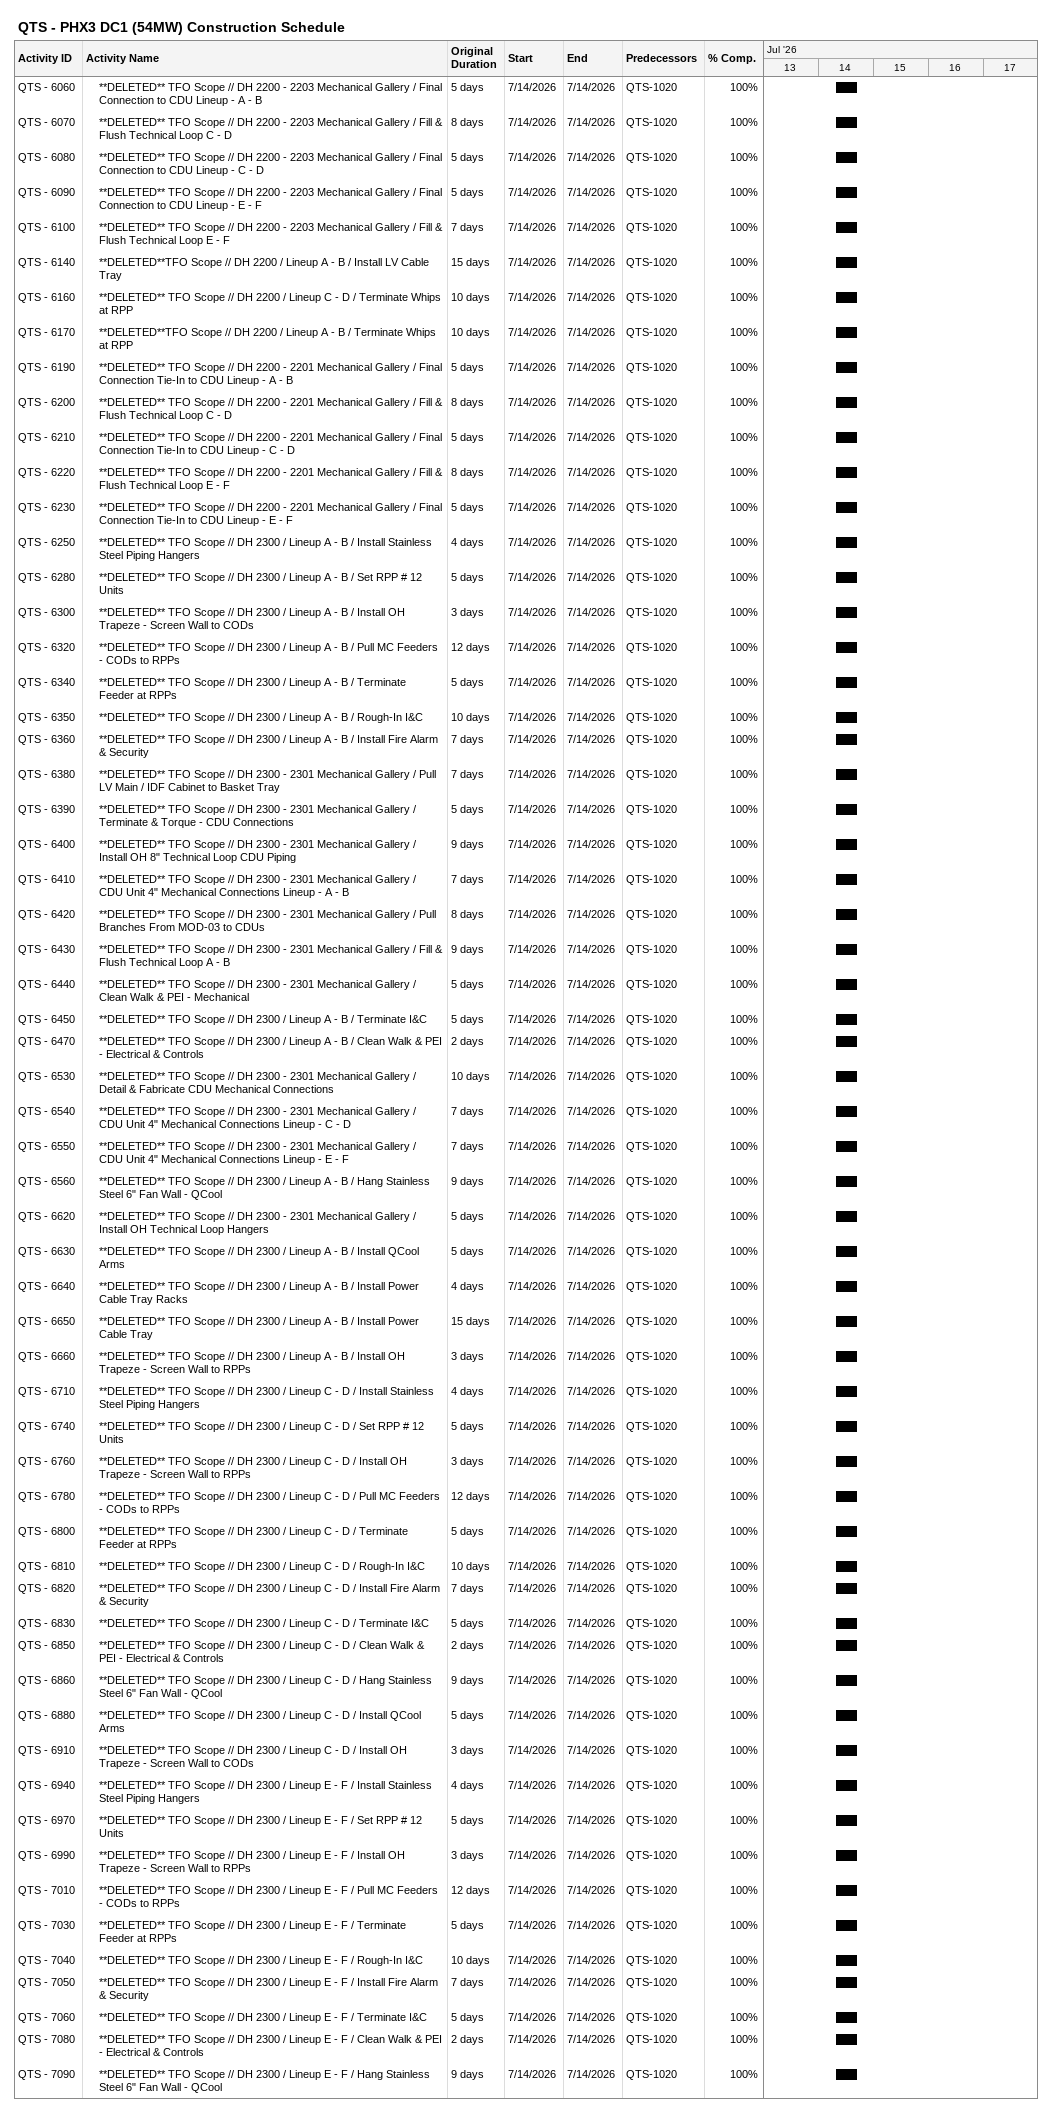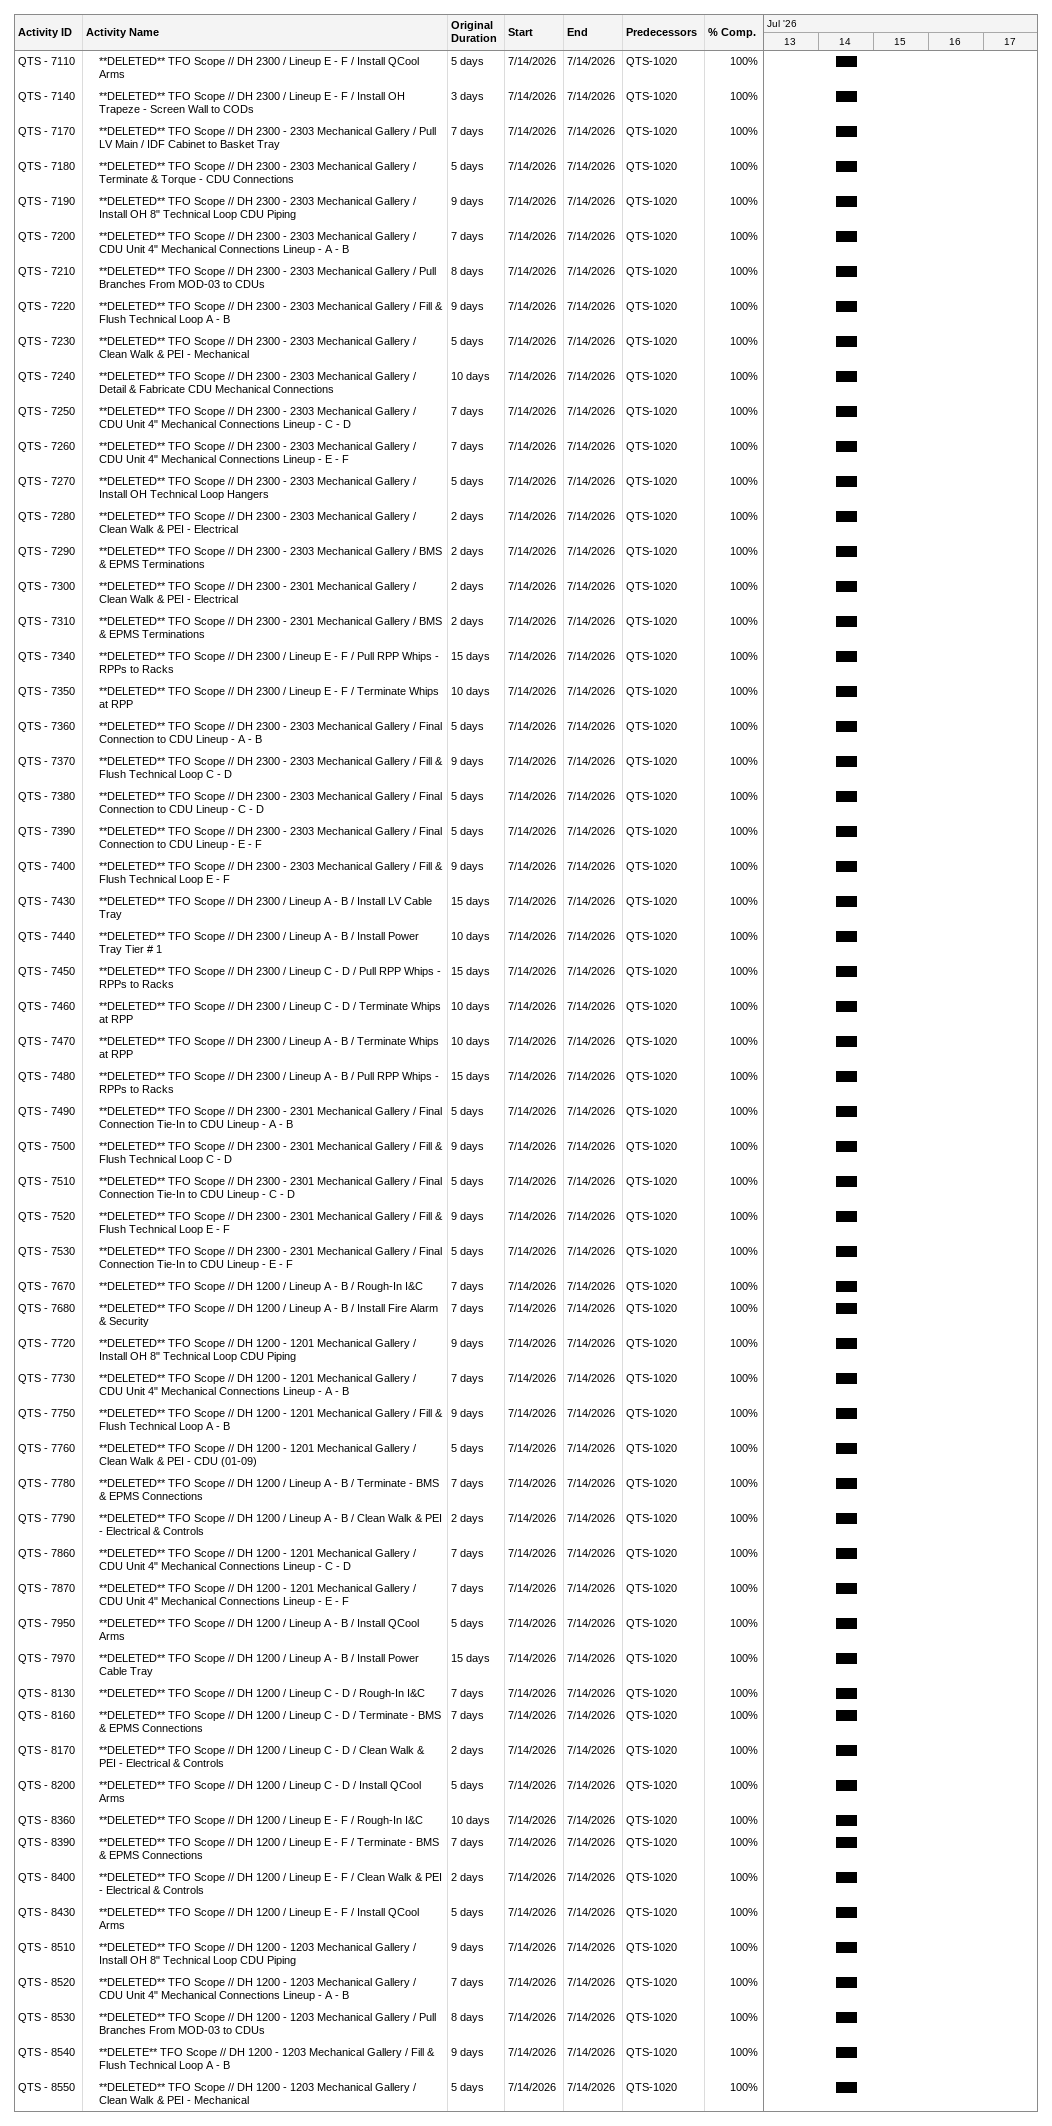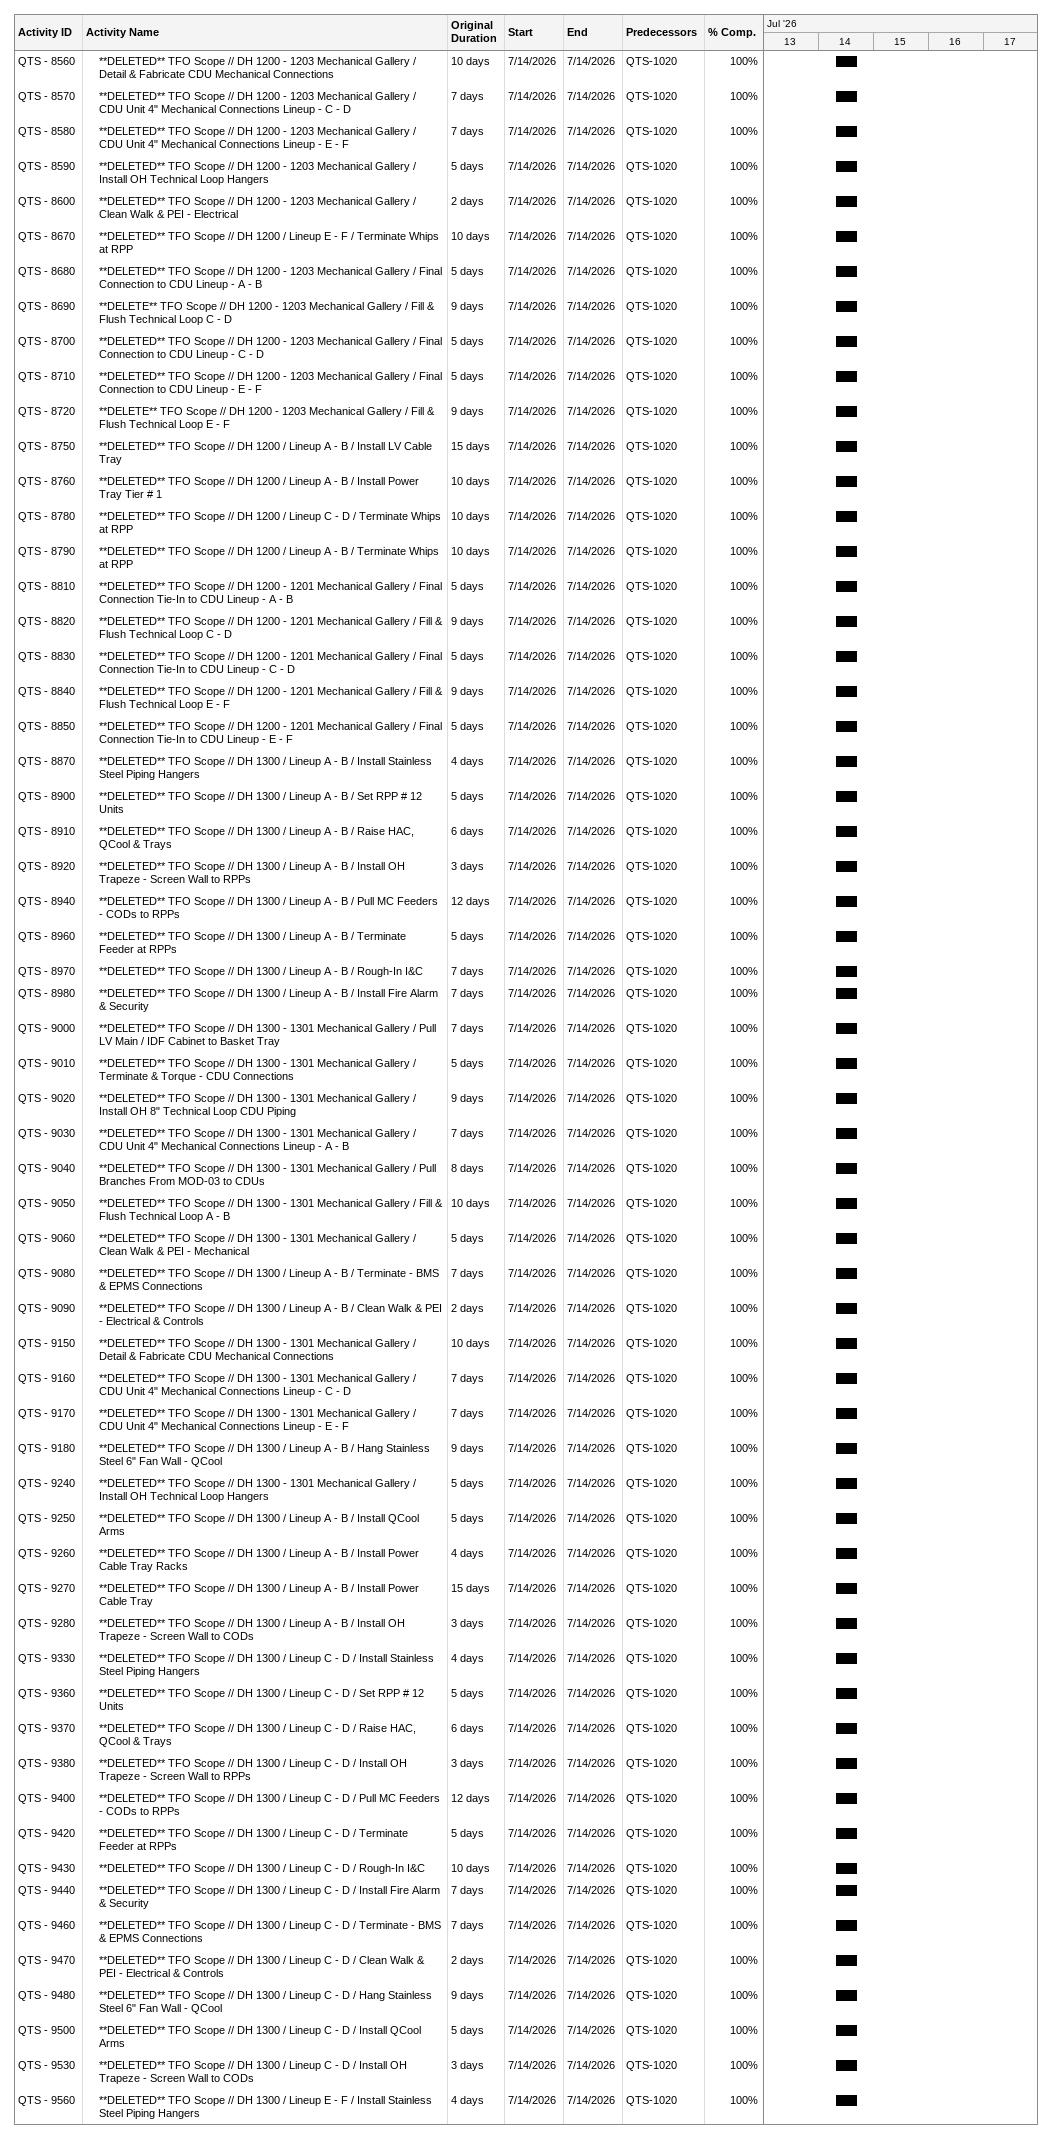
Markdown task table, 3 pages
QTS - PHX3 DC1 (54MW) Construction Schedule

| ID | Level | Task | Original duration | Start | Finish | Predecessors | % complete |
|---|---|---|---|---|---|---|---|
| QTS - 6060 | 2 | **DELETED** TFO Scope // DH 2200 - 2203 Mechanical Gallery / Final Connection to CDU Lineup - A - B | 5d | 2026-07-14 | 2026-07-14 | QTS-1020 | 100 |
| QTS - 6070 | 2 | **DELETED** TFO Scope // DH 2200 - 2203 Mechanical Gallery / Fill & Flush Technical Loop C - D | 8d | 2026-07-14 | 2026-07-14 | QTS-1020 | 100 |
| QTS - 6080 | 2 | **DELETED** TFO Scope // DH 2200 - 2203 Mechanical Gallery / Final Connection to CDU Lineup - C - D | 5d | 2026-07-14 | 2026-07-14 | QTS-1020 | 100 |
| QTS - 6090 | 2 | **DELETED** TFO Scope // DH 2200 - 2203 Mechanical Gallery / Final Connection to CDU Lineup - E - F | 5d | 2026-07-14 | 2026-07-14 | QTS-1020 | 100 |
| QTS - 6100 | 2 | **DELETED** TFO Scope // DH 2200 - 2203 Mechanical Gallery / Fill & Flush Technical Loop E - F | 7d | 2026-07-14 | 2026-07-14 | QTS-1020 | 100 |
| QTS - 6140 | 2 | **DELETED**TFO Scope // DH 2200 / Lineup A - B / Install LV Cable Tray | 15d | 2026-07-14 | 2026-07-14 | QTS-1020 | 100 |
| QTS - 6160 | 2 | **DELETED** TFO Scope // DH 2200 / Lineup C - D / Terminate Whips at RPP | 10d | 2026-07-14 | 2026-07-14 | QTS-1020 | 100 |
| QTS - 6170 | 2 | **DELETED**TFO Scope // DH 2200 / Lineup A - B / Terminate Whips at RPP | 10d | 2026-07-14 | 2026-07-14 | QTS-1020 | 100 |
| QTS - 6190 | 2 | **DELETED** TFO Scope // DH 2200 - 2201 Mechanical Gallery / Final Connection Tie-In to CDU Lineup - A - B | 5d | 2026-07-14 | 2026-07-14 | QTS-1020 | 100 |
| QTS - 6200 | 2 | **DELETED** TFO Scope // DH 2200 - 2201 Mechanical Gallery / Fill & Flush Technical Loop C - D | 8d | 2026-07-14 | 2026-07-14 | QTS-1020 | 100 |
| QTS - 6210 | 2 | **DELETED** TFO Scope // DH 2200 - 2201 Mechanical Gallery / Final Connection Tie-In to CDU Lineup - C - D | 5d | 2026-07-14 | 2026-07-14 | QTS-1020 | 100 |
| QTS - 6220 | 2 | **DELETED** TFO Scope // DH 2200 - 2201 Mechanical Gallery / Fill & Flush Technical Loop E - F | 8d | 2026-07-14 | 2026-07-14 | QTS-1020 | 100 |
| QTS - 6230 | 2 | **DELETED** TFO Scope // DH 2200 - 2201 Mechanical Gallery / Final Connection Tie-In to CDU Lineup - E - F | 5d | 2026-07-14 | 2026-07-14 | QTS-1020 | 100 |
| QTS - 6250 | 2 | **DELETED** TFO Scope // DH 2300 / Lineup A - B / Install Stainless Steel Piping Hangers | 4d | 2026-07-14 | 2026-07-14 | QTS-1020 | 100 |
| QTS - 6280 | 2 | **DELETED** TFO Scope // DH 2300 / Lineup A - B / Set RPP # 12 Units | 5d | 2026-07-14 | 2026-07-14 | QTS-1020 | 100 |
| QTS - 6300 | 2 | **DELETED** TFO Scope // DH 2300 / Lineup A - B / Install OH Trapeze - Screen Wall to CODs | 3d | 2026-07-14 | 2026-07-14 | QTS-1020 | 100 |
| QTS - 6320 | 2 | **DELETED** TFO Scope // DH 2300 / Lineup A - B / Pull MC Feeders - CODs to RPPs | 12d | 2026-07-14 | 2026-07-14 | QTS-1020 | 100 |
| QTS - 6340 | 2 | **DELETED** TFO Scope // DH 2300 / Lineup A - B / Terminate Feeder at RPPs | 5d | 2026-07-14 | 2026-07-14 | QTS-1020 | 100 |
| QTS - 6350 | 2 | **DELETED** TFO Scope // DH 2300 / Lineup A - B / Rough-In I&C | 10d | 2026-07-14 | 2026-07-14 | QTS-1020 | 100 |
| QTS - 6360 | 2 | **DELETED** TFO Scope // DH 2300 / Lineup A - B / Install Fire Alarm & Security | 7d | 2026-07-14 | 2026-07-14 | QTS-1020 | 100 |
| QTS - 6380 | 2 | **DELETED** TFO Scope // DH 2300 - 2301 Mechanical Gallery / Pull LV Main / IDF Cabinet to Basket Tray | 7d | 2026-07-14 | 2026-07-14 | QTS-1020 | 100 |
| QTS - 6390 | 2 | **DELETED** TFO Scope // DH 2300 - 2301 Mechanical Gallery / Terminate & Torque - CDU Connections | 5d | 2026-07-14 | 2026-07-14 | QTS-1020 | 100 |
| QTS - 6400 | 2 | **DELETED** TFO Scope // DH 2300 - 2301 Mechanical Gallery / Install OH 8" Technical Loop CDU Piping | 9d | 2026-07-14 | 2026-07-14 | QTS-1020 | 100 |
| QTS - 6410 | 2 | **DELETED** TFO Scope // DH 2300 - 2301 Mechanical Gallery / CDU Unit 4" Mechanical Connections Lineup - A - B | 7d | 2026-07-14 | 2026-07-14 | QTS-1020 | 100 |
| QTS - 6420 | 2 | **DELETED** TFO Scope // DH 2300 - 2301 Mechanical Gallery / Pull Branches From MOD-03 to CDUs | 8d | 2026-07-14 | 2026-07-14 | QTS-1020 | 100 |
| QTS - 6430 | 2 | **DELETED** TFO Scope // DH 2300 - 2301 Mechanical Gallery / Fill & Flush Technical Loop A - B | 9d | 2026-07-14 | 2026-07-14 | QTS-1020 | 100 |
| QTS - 6440 | 2 | **DELETED** TFO Scope // DH 2300 - 2301 Mechanical Gallery / Clean Walk & PEI - Mechanical | 5d | 2026-07-14 | 2026-07-14 | QTS-1020 | 100 |
| QTS - 6450 | 2 | **DELETED** TFO Scope // DH 2300 / Lineup A - B / Terminate I&C | 5d | 2026-07-14 | 2026-07-14 | QTS-1020 | 100 |
| QTS - 6470 | 2 | **DELETED** TFO Scope // DH 2300 / Lineup A - B / Clean Walk & PEI - Electrical & Controls | 2d | 2026-07-14 | 2026-07-14 | QTS-1020 | 100 |
| QTS - 6530 | 2 | **DELETED** TFO Scope // DH 2300 - 2301 Mechanical Gallery / Detail & Fabricate CDU Mechanical Connections | 10d | 2026-07-14 | 2026-07-14 | QTS-1020 | 100 |
| QTS - 6540 | 2 | **DELETED** TFO Scope // DH 2300 - 2301 Mechanical Gallery / CDU Unit 4" Mechanical Connections Lineup - C - D | 7d | 2026-07-14 | 2026-07-14 | QTS-1020 | 100 |
| QTS - 6550 | 2 | **DELETED** TFO Scope // DH 2300 - 2301 Mechanical Gallery / CDU Unit 4" Mechanical Connections Lineup - E - F | 7d | 2026-07-14 | 2026-07-14 | QTS-1020 | 100 |
| QTS - 6560 | 2 | **DELETED** TFO Scope // DH 2300 / Lineup A - B / Hang Stainless Steel 6" Fan Wall - QCool | 9d | 2026-07-14 | 2026-07-14 | QTS-1020 | 100 |
| QTS - 6620 | 2 | **DELETED** TFO Scope // DH 2300 - 2301 Mechanical Gallery / Install OH Technical Loop Hangers | 5d | 2026-07-14 | 2026-07-14 | QTS-1020 | 100 |
| QTS - 6630 | 2 | **DELETED** TFO Scope // DH 2300 / Lineup A - B / Install QCool Arms | 5d | 2026-07-14 | 2026-07-14 | QTS-1020 | 100 |
| QTS - 6640 | 2 | **DELETED** TFO Scope // DH 2300 / Lineup A - B / Install Power Cable Tray Racks | 4d | 2026-07-14 | 2026-07-14 | QTS-1020 | 100 |
| QTS - 6650 | 2 | **DELETED** TFO Scope // DH 2300 / Lineup A - B / Install Power Cable Tray | 15d | 2026-07-14 | 2026-07-14 | QTS-1020 | 100 |
| QTS - 6660 | 2 | **DELETED** TFO Scope // DH 2300 / Lineup A - B / Install OH Trapeze - Screen Wall to RPPs | 3d | 2026-07-14 | 2026-07-14 | QTS-1020 | 100 |
| QTS - 6710 | 2 | **DELETED** TFO Scope // DH 2300 / Lineup C - D / Install Stainless Steel Piping Hangers | 4d | 2026-07-14 | 2026-07-14 | QTS-1020 | 100 |
| QTS - 6740 | 2 | **DELETED** TFO Scope // DH 2300 / Lineup C - D / Set RPP # 12 Units | 5d | 2026-07-14 | 2026-07-14 | QTS-1020 | 100 |
| QTS - 6760 | 2 | **DELETED** TFO Scope // DH 2300 / Lineup C - D / Install OH Trapeze - Screen Wall to RPPs | 3d | 2026-07-14 | 2026-07-14 | QTS-1020 | 100 |
| QTS - 6780 | 2 | **DELETED** TFO Scope // DH 2300 / Lineup C - D / Pull MC Feeders - CODs to RPPs | 12d | 2026-07-14 | 2026-07-14 | QTS-1020 | 100 |
| QTS - 6800 | 2 | **DELETED** TFO Scope // DH 2300 / Lineup C - D / Terminate Feeder at RPPs | 5d | 2026-07-14 | 2026-07-14 | QTS-1020 | 100 |
| QTS - 6810 | 2 | **DELETED** TFO Scope // DH 2300 / Lineup C - D / Rough-In I&C | 10d | 2026-07-14 | 2026-07-14 | QTS-1020 | 100 |
| QTS - 6820 | 2 | **DELETED** TFO Scope // DH 2300 / Lineup C - D / Install Fire Alarm & Security | 7d | 2026-07-14 | 2026-07-14 | QTS-1020 | 100 |
| QTS - 6830 | 2 | **DELETED** TFO Scope // DH 2300 / Lineup C - D / Terminate I&C | 5d | 2026-07-14 | 2026-07-14 | QTS-1020 | 100 |
| QTS - 6850 | 2 | **DELETED** TFO Scope // DH 2300 / Lineup C - D / Clean Walk & PEI - Electrical & Controls | 2d | 2026-07-14 | 2026-07-14 | QTS-1020 | 100 |
| QTS - 6860 | 2 | **DELETED** TFO Scope // DH 2300 / Lineup C - D / Hang Stainless Steel 6" Fan Wall - QCool | 9d | 2026-07-14 | 2026-07-14 | QTS-1020 | 100 |
| QTS - 6880 | 2 | **DELETED** TFO Scope // DH 2300 / Lineup C - D / Install QCool Arms | 5d | 2026-07-14 | 2026-07-14 | QTS-1020 | 100 |
| QTS - 6910 | 2 | **DELETED** TFO Scope // DH 2300 / Lineup C - D / Install OH Trapeze - Screen Wall to CODs | 3d | 2026-07-14 | 2026-07-14 | QTS-1020 | 100 |
| QTS - 6940 | 2 | **DELETED** TFO Scope // DH 2300 / Lineup E - F / Install Stainless Steel Piping Hangers | 4d | 2026-07-14 | 2026-07-14 | QTS-1020 | 100 |
| QTS - 6970 | 2 | **DELETED** TFO Scope // DH 2300 / Lineup E - F / Set RPP # 12 Units | 5d | 2026-07-14 | 2026-07-14 | QTS-1020 | 100 |
| QTS - 6990 | 2 | **DELETED** TFO Scope // DH 2300 / Lineup E - F / Install OH Trapeze - Screen Wall to RPPs | 3d | 2026-07-14 | 2026-07-14 | QTS-1020 | 100 |
| QTS - 7010 | 2 | **DELETED** TFO Scope // DH 2300 / Lineup E - F / Pull MC Feeders - CODs to RPPs | 12d | 2026-07-14 | 2026-07-14 | QTS-1020 | 100 |
| QTS - 7030 | 2 | **DELETED** TFO Scope // DH 2300 / Lineup E - F / Terminate Feeder at RPPs | 5d | 2026-07-14 | 2026-07-14 | QTS-1020 | 100 |
| QTS - 7040 | 2 | **DELETED** TFO Scope // DH 2300 / Lineup E - F / Rough-In I&C | 10d | 2026-07-14 | 2026-07-14 | QTS-1020 | 100 |
| QTS - 7050 | 2 | **DELETED** TFO Scope // DH 2300 / Lineup E - F / Install Fire Alarm & Security | 7d | 2026-07-14 | 2026-07-14 | QTS-1020 | 100 |
| QTS - 7060 | 2 | **DELETED** TFO Scope // DH 2300 / Lineup E - F / Terminate I&C | 5d | 2026-07-14 | 2026-07-14 | QTS-1020 | 100 |
| QTS - 7080 | 2 | **DELETED** TFO Scope // DH 2300 / Lineup E - F / Clean Walk & PEI - Electrical & Controls | 2d | 2026-07-14 | 2026-07-14 | QTS-1020 | 100 |
| QTS - 7090 | 2 | **DELETED** TFO Scope // DH 2300 / Lineup E - F / Hang Stainless Steel 6" Fan Wall - QCool | 9d | 2026-07-14 | 2026-07-14 | QTS-1020 | 100 |
| QTS - 7110 | 2 | **DELETED** TFO Scope // DH 2300 / Lineup E - F / Install QCool Arms | 5d | 2026-07-14 | 2026-07-14 | QTS-1020 | 100 |
| QTS - 7140 | 2 | **DELETED** TFO Scope // DH 2300 / Lineup E - F / Install OH Trapeze - Screen Wall to CODs | 3d | 2026-07-14 | 2026-07-14 | QTS-1020 | 100 |
| QTS - 7170 | 2 | **DELETED** TFO Scope // DH 2300 - 2303 Mechanical Gallery / Pull LV Main / IDF Cabinet to Basket Tray | 7d | 2026-07-14 | 2026-07-14 | QTS-1020 | 100 |
| QTS - 7180 | 2 | **DELETED** TFO Scope // DH 2300 - 2303 Mechanical Gallery / Terminate & Torque - CDU Connections | 5d | 2026-07-14 | 2026-07-14 | QTS-1020 | 100 |
| QTS - 7190 | 2 | **DELETED** TFO Scope // DH 2300 - 2303 Mechanical Gallery / Install OH 8" Technical Loop CDU Piping | 9d | 2026-07-14 | 2026-07-14 | QTS-1020 | 100 |
| QTS - 7200 | 2 | **DELETED** TFO Scope // DH 2300 - 2303 Mechanical Gallery / CDU Unit 4" Mechanical Connections Lineup - A - B | 7d | 2026-07-14 | 2026-07-14 | QTS-1020 | 100 |
| QTS - 7210 | 2 | **DELETED** TFO Scope // DH 2300 - 2303 Mechanical Gallery / Pull Branches From MOD-03 to CDUs | 8d | 2026-07-14 | 2026-07-14 | QTS-1020 | 100 |
| QTS - 7220 | 2 | **DELETED** TFO Scope // DH 2300 - 2303 Mechanical Gallery / Fill & Flush Technical Loop A - B | 9d | 2026-07-14 | 2026-07-14 | QTS-1020 | 100 |
| QTS - 7230 | 2 | **DELETED** TFO Scope // DH 2300 - 2303 Mechanical Gallery / Clean Walk & PEI - Mechanical | 5d | 2026-07-14 | 2026-07-14 | QTS-1020 | 100 |
| QTS - 7240 | 2 | **DELETED** TFO Scope // DH 2300 - 2303 Mechanical Gallery / Detail & Fabricate CDU Mechanical Connections | 10d | 2026-07-14 | 2026-07-14 | QTS-1020 | 100 |
| QTS - 7250 | 2 | **DELETED** TFO Scope // DH 2300 - 2303 Mechanical Gallery / CDU Unit 4" Mechanical Connections Lineup - C - D | 7d | 2026-07-14 | 2026-07-14 | QTS-1020 | 100 |
| QTS - 7260 | 2 | **DELETED** TFO Scope // DH 2300 - 2303 Mechanical Gallery / CDU Unit 4" Mechanical Connections Lineup - E - F | 7d | 2026-07-14 | 2026-07-14 | QTS-1020 | 100 |
| QTS - 7270 | 2 | **DELETED** TFO Scope // DH 2300 - 2303 Mechanical Gallery / Install OH Technical Loop Hangers | 5d | 2026-07-14 | 2026-07-14 | QTS-1020 | 100 |
| QTS - 7280 | 2 | **DELETED** TFO Scope // DH 2300 - 2303 Mechanical Gallery / Clean Walk & PEI - Electrical | 2d | 2026-07-14 | 2026-07-14 | QTS-1020 | 100 |
| QTS - 7290 | 2 | **DELETED** TFO Scope // DH 2300 - 2303 Mechanical Gallery / BMS & EPMS Terminations | 2d | 2026-07-14 | 2026-07-14 | QTS-1020 | 100 |
| QTS - 7300 | 2 | **DELETED** TFO Scope // DH 2300 - 2301 Mechanical Gallery / Clean Walk & PEI - Electrical | 2d | 2026-07-14 | 2026-07-14 | QTS-1020 | 100 |
| QTS - 7310 | 2 | **DELETED** TFO Scope // DH 2300 - 2301 Mechanical Gallery / BMS & EPMS Terminations | 2d | 2026-07-14 | 2026-07-14 | QTS-1020 | 100 |
| QTS - 7340 | 2 | **DELETED** TFO Scope // DH 2300 / Lineup E - F / Pull RPP Whips - RPPs to Racks | 15d | 2026-07-14 | 2026-07-14 | QTS-1020 | 100 |
| QTS - 7350 | 2 | **DELETED** TFO Scope // DH 2300 / Lineup E - F / Terminate Whips at RPP | 10d | 2026-07-14 | 2026-07-14 | QTS-1020 | 100 |
| QTS - 7360 | 2 | **DELETED** TFO Scope // DH 2300 - 2303 Mechanical Gallery / Final Connection to CDU Lineup - A - B | 5d | 2026-07-14 | 2026-07-14 | QTS-1020 | 100 |
| QTS - 7370 | 2 | **DELETED** TFO Scope // DH 2300 - 2303 Mechanical Gallery / Fill & Flush Technical Loop C - D | 9d | 2026-07-14 | 2026-07-14 | QTS-1020 | 100 |
| QTS - 7380 | 2 | **DELETED** TFO Scope // DH 2300 - 2303 Mechanical Gallery / Final Connection to CDU Lineup - C - D | 5d | 2026-07-14 | 2026-07-14 | QTS-1020 | 100 |
| QTS - 7390 | 2 | **DELETED** TFO Scope // DH 2300 - 2303 Mechanical Gallery / Final Connection to CDU Lineup - E - F | 5d | 2026-07-14 | 2026-07-14 | QTS-1020 | 100 |
| QTS - 7400 | 2 | **DELETED** TFO Scope // DH 2300 - 2303 Mechanical Gallery / Fill & Flush Technical Loop E - F | 9d | 2026-07-14 | 2026-07-14 | QTS-1020 | 100 |
| QTS - 7430 | 2 | **DELETED** TFO Scope // DH 2300 / Lineup A - B / Install LV Cable Tray | 15d | 2026-07-14 | 2026-07-14 | QTS-1020 | 100 |
| QTS - 7440 | 2 | **DELETED** TFO Scope // DH 2300 / Lineup A - B / Install Power Tray Tier # 1 | 10d | 2026-07-14 | 2026-07-14 | QTS-1020 | 100 |
| QTS - 7450 | 2 | **DELETED** TFO Scope // DH 2300 / Lineup C - D / Pull RPP Whips - RPPs to Racks | 15d | 2026-07-14 | 2026-07-14 | QTS-1020 | 100 |
| QTS - 7460 | 2 | **DELETED** TFO Scope // DH 2300 / Lineup C - D / Terminate Whips at RPP | 10d | 2026-07-14 | 2026-07-14 | QTS-1020 | 100 |
| QTS - 7470 | 2 | **DELETED** TFO Scope // DH 2300 / Lineup A - B / Terminate Whips at RPP | 10d | 2026-07-14 | 2026-07-14 | QTS-1020 | 100 |
| QTS - 7480 | 2 | **DELETED** TFO Scope // DH 2300 / Lineup A - B / Pull RPP Whips - RPPs to Racks | 15d | 2026-07-14 | 2026-07-14 | QTS-1020 | 100 |
| QTS - 7490 | 2 | **DELETED** TFO Scope // DH 2300 - 2301 Mechanical Gallery / Final Connection Tie-In to CDU Lineup - A - B | 5d | 2026-07-14 | 2026-07-14 | QTS-1020 | 100 |
| QTS - 7500 | 2 | **DELETED** TFO Scope // DH 2300 - 2301 Mechanical Gallery / Fill & Flush Technical Loop C - D | 9d | 2026-07-14 | 2026-07-14 | QTS-1020 | 100 |
| QTS - 7510 | 2 | **DELETED** TFO Scope // DH 2300 - 2301 Mechanical Gallery / Final Connection Tie-In to CDU Lineup - C - D | 5d | 2026-07-14 | 2026-07-14 | QTS-1020 | 100 |
| QTS - 7520 | 2 | **DELETED** TFO Scope // DH 2300 - 2301 Mechanical Gallery / Fill & Flush Technical Loop E - F | 9d | 2026-07-14 | 2026-07-14 | QTS-1020 | 100 |
| QTS - 7530 | 2 | **DELETED** TFO Scope // DH 2300 - 2301 Mechanical Gallery / Final Connection Tie-In to CDU Lineup - E - F | 5d | 2026-07-14 | 2026-07-14 | QTS-1020 | 100 |
| QTS - 7670 | 2 | **DELETED** TFO Scope // DH 1200 / Lineup A - B / Rough-In I&C | 7d | 2026-07-14 | 2026-07-14 | QTS-1020 | 100 |
| QTS - 7680 | 2 | **DELETED** TFO Scope // DH 1200 / Lineup A - B / Install Fire Alarm & Security | 7d | 2026-07-14 | 2026-07-14 | QTS-1020 | 100 |
| QTS - 7720 | 2 | **DELETED** TFO Scope // DH 1200 - 1201 Mechanical Gallery / Install OH 8" Technical Loop CDU Piping | 9d | 2026-07-14 | 2026-07-14 | QTS-1020 | 100 |
| QTS - 7730 | 2 | **DELETED** TFO Scope // DH 1200 - 1201 Mechanical Gallery / CDU Unit 4" Mechanical Connections Lineup - A - B | 7d | 2026-07-14 | 2026-07-14 | QTS-1020 | 100 |
| QTS - 7750 | 2 | **DELETED** TFO Scope // DH 1200 - 1201 Mechanical Gallery / Fill & Flush Technical Loop A - B | 9d | 2026-07-14 | 2026-07-14 | QTS-1020 | 100 |
| QTS - 7760 | 2 | **DELETED** TFO Scope // DH 1200 - 1201 Mechanical Gallery / Clean Walk & PEI - CDU (01-09) | 5d | 2026-07-14 | 2026-07-14 | QTS-1020 | 100 |
| QTS - 7780 | 2 | **DELETED** TFO Scope // DH 1200 / Lineup A - B / Terminate - BMS & EPMS Connections | 7d | 2026-07-14 | 2026-07-14 | QTS-1020 | 100 |
| QTS - 7790 | 2 | **DELETED** TFO Scope // DH 1200 / Lineup A - B / Clean Walk & PEI - Electrical & Controls | 2d | 2026-07-14 | 2026-07-14 | QTS-1020 | 100 |
| QTS - 7860 | 2 | **DELETED** TFO Scope // DH 1200 - 1201 Mechanical Gallery / CDU Unit 4" Mechanical Connections Lineup - C - D | 7d | 2026-07-14 | 2026-07-14 | QTS-1020 | 100 |
| QTS - 7870 | 2 | **DELETED** TFO Scope // DH 1200 - 1201 Mechanical Gallery / CDU Unit 4" Mechanical Connections Lineup - E - F | 7d | 2026-07-14 | 2026-07-14 | QTS-1020 | 100 |
| QTS - 7950 | 2 | **DELETED** TFO Scope // DH 1200 / Lineup A - B / Install QCool Arms | 5d | 2026-07-14 | 2026-07-14 | QTS-1020 | 100 |
| QTS - 7970 | 2 | **DELETED** TFO Scope // DH 1200 / Lineup A - B / Install Power Cable Tray | 15d | 2026-07-14 | 2026-07-14 | QTS-1020 | 100 |
| QTS - 8130 | 2 | **DELETED** TFO Scope // DH 1200 / Lineup C - D / Rough-In I&C | 7d | 2026-07-14 | 2026-07-14 | QTS-1020 | 100 |
| QTS - 8160 | 2 | **DELETED** TFO Scope // DH 1200 / Lineup C - D / Terminate - BMS & EPMS Connections | 7d | 2026-07-14 | 2026-07-14 | QTS-1020 | 100 |
| QTS - 8170 | 2 | **DELETED** TFO Scope // DH 1200 / Lineup C - D / Clean Walk & PEI - Electrical & Controls | 2d | 2026-07-14 | 2026-07-14 | QTS-1020 | 100 |
| QTS - 8200 | 2 | **DELETED** TFO Scope // DH 1200 / Lineup C - D / Install QCool Arms | 5d | 2026-07-14 | 2026-07-14 | QTS-1020 | 100 |
| QTS - 8360 | 2 | **DELETED** TFO Scope // DH 1200 / Lineup E - F / Rough-In I&C | 10d | 2026-07-14 | 2026-07-14 | QTS-1020 | 100 |
| QTS - 8390 | 2 | **DELETED** TFO Scope // DH 1200 / Lineup E - F / Terminate - BMS & EPMS Connections | 7d | 2026-07-14 | 2026-07-14 | QTS-1020 | 100 |
| QTS - 8400 | 2 | **DELETED** TFO Scope // DH 1200 / Lineup E - F / Clean Walk & PEI - Electrical & Controls | 2d | 2026-07-14 | 2026-07-14 | QTS-1020 | 100 |
| QTS - 8430 | 2 | **DELETED** TFO Scope // DH 1200 / Lineup E - F / Install QCool Arms | 5d | 2026-07-14 | 2026-07-14 | QTS-1020 | 100 |
| QTS - 8510 | 2 | **DELETED** TFO Scope // DH 1200 - 1203 Mechanical Gallery / Install OH 8" Technical Loop CDU Piping | 9d | 2026-07-14 | 2026-07-14 | QTS-1020 | 100 |
| QTS - 8520 | 2 | **DELETED** TFO Scope // DH 1200 - 1203 Mechanical Gallery / CDU Unit 4" Mechanical Connections Lineup - A - B | 7d | 2026-07-14 | 2026-07-14 | QTS-1020 | 100 |
| QTS - 8530 | 2 | **DELETED** TFO Scope // DH 1200 - 1203 Mechanical Gallery / Pull Branches From MOD-03 to CDUs | 8d | 2026-07-14 | 2026-07-14 | QTS-1020 | 100 |
| QTS - 8540 | 2 | **DELETE** TFO Scope // DH 1200 - 1203 Mechanical Gallery / Fill & Flush Technical Loop A - B | 9d | 2026-07-14 | 2026-07-14 | QTS-1020 | 100 |
| QTS - 8550 | 2 | **DELETED** TFO Scope // DH 1200 - 1203 Mechanical Gallery / Clean Walk & PEI - Mechanical | 5d | 2026-07-14 | 2026-07-14 | QTS-1020 | 100 |
| QTS - 8560 | 2 | **DELETED** TFO Scope // DH 1200 - 1203 Mechanical Gallery / Detail & Fabricate CDU Mechanical Connections | 10d | 2026-07-14 | 2026-07-14 | QTS-1020 | 100 |
| QTS - 8570 | 2 | **DELETED** TFO Scope // DH 1200 - 1203 Mechanical Gallery / CDU Unit 4" Mechanical Connections Lineup - C - D | 7d | 2026-07-14 | 2026-07-14 | QTS-1020 | 100 |
| QTS - 8580 | 2 | **DELETED** TFO Scope // DH 1200 - 1203 Mechanical Gallery / CDU Unit 4" Mechanical Connections Lineup - E - F | 7d | 2026-07-14 | 2026-07-14 | QTS-1020 | 100 |
| QTS - 8590 | 2 | **DELETED** TFO Scope // DH 1200 - 1203 Mechanical Gallery / Install OH Technical Loop Hangers | 5d | 2026-07-14 | 2026-07-14 | QTS-1020 | 100 |
| QTS - 8600 | 2 | **DELETED** TFO Scope // DH 1200 - 1203 Mechanical Gallery / Clean Walk & PEI - Electrical | 2d | 2026-07-14 | 2026-07-14 | QTS-1020 | 100 |
| QTS - 8670 | 2 | **DELETED** TFO Scope // DH 1200 / Lineup E - F / Terminate Whips at RPP | 10d | 2026-07-14 | 2026-07-14 | QTS-1020 | 100 |
| QTS - 8680 | 2 | **DELETED** TFO Scope // DH 1200 - 1203 Mechanical Gallery / Final Connection to CDU Lineup - A - B | 5d | 2026-07-14 | 2026-07-14 | QTS-1020 | 100 |
| QTS - 8690 | 2 | **DELETE** TFO Scope // DH 1200 - 1203 Mechanical Gallery / Fill & Flush Technical Loop C - D | 9d | 2026-07-14 | 2026-07-14 | QTS-1020 | 100 |
| QTS - 8700 | 2 | **DELETED** TFO Scope // DH 1200 - 1203 Mechanical Gallery / Final Connection to CDU Lineup - C - D | 5d | 2026-07-14 | 2026-07-14 | QTS-1020 | 100 |
| QTS - 8710 | 2 | **DELETED** TFO Scope // DH 1200 - 1203 Mechanical Gallery / Final Connection to CDU Lineup - E - F | 5d | 2026-07-14 | 2026-07-14 | QTS-1020 | 100 |
| QTS - 8720 | 2 | **DELETE** TFO Scope // DH 1200 - 1203 Mechanical Gallery / Fill & Flush Technical Loop E - F | 9d | 2026-07-14 | 2026-07-14 | QTS-1020 | 100 |
| QTS - 8750 | 2 | **DELETED** TFO Scope // DH 1200 / Lineup A - B / Install LV Cable Tray | 15d | 2026-07-14 | 2026-07-14 | QTS-1020 | 100 |
| QTS - 8760 | 2 | **DELETED** TFO Scope // DH 1200 / Lineup A - B / Install Power Tray Tier # 1 | 10d | 2026-07-14 | 2026-07-14 | QTS-1020 | 100 |
| QTS - 8780 | 2 | **DELETED** TFO Scope // DH 1200 / Lineup C - D / Terminate Whips at RPP | 10d | 2026-07-14 | 2026-07-14 | QTS-1020 | 100 |
| QTS - 8790 | 2 | **DELETED** TFO Scope // DH 1200 / Lineup A - B / Terminate Whips at RPP | 10d | 2026-07-14 | 2026-07-14 | QTS-1020 | 100 |
| QTS - 8810 | 2 | **DELETED** TFO Scope // DH 1200 - 1201 Mechanical Gallery / Final Connection Tie-In to CDU Lineup - A - B | 5d | 2026-07-14 | 2026-07-14 | QTS-1020 | 100 |
| QTS - 8820 | 2 | **DELETED** TFO Scope // DH 1200 - 1201 Mechanical Gallery / Fill & Flush Technical Loop C - D | 9d | 2026-07-14 | 2026-07-14 | QTS-1020 | 100 |
| QTS - 8830 | 2 | **DELETED** TFO Scope // DH 1200 - 1201 Mechanical Gallery / Final Connection Tie-In to CDU Lineup - C - D | 5d | 2026-07-14 | 2026-07-14 | QTS-1020 | 100 |
| QTS - 8840 | 2 | **DELETED** TFO Scope // DH 1200 - 1201 Mechanical Gallery / Fill & Flush Technical Loop E - F | 9d | 2026-07-14 | 2026-07-14 | QTS-1020 | 100 |
| QTS - 8850 | 2 | **DELETED** TFO Scope // DH 1200 - 1201 Mechanical Gallery / Final Connection Tie-In to CDU Lineup - E - F | 5d | 2026-07-14 | 2026-07-14 | QTS-1020 | 100 |
| QTS - 8870 | 2 | **DELETED** TFO Scope // DH 1300 / Lineup A - B / Install Stainless Steel Piping Hangers | 4d | 2026-07-14 | 2026-07-14 | QTS-1020 | 100 |
| QTS - 8900 | 2 | **DELETED** TFO Scope // DH 1300 / Lineup A - B / Set RPP # 12 Units | 5d | 2026-07-14 | 2026-07-14 | QTS-1020 | 100 |
| QTS - 8910 | 2 | **DELETED** TFO Scope // DH 1300 / Lineup A - B / Raise HAC, QCool & Trays | 6d | 2026-07-14 | 2026-07-14 | QTS-1020 | 100 |
| QTS - 8920 | 2 | **DELETED** TFO Scope // DH 1300 / Lineup A - B / Install OH Trapeze - Screen Wall to RPPs | 3d | 2026-07-14 | 2026-07-14 | QTS-1020 | 100 |
| QTS - 8940 | 2 | **DELETED** TFO Scope // DH 1300 / Lineup A - B / Pull MC Feeders - CODs to RPPs | 12d | 2026-07-14 | 2026-07-14 | QTS-1020 | 100 |
| QTS - 8960 | 2 | **DELETED** TFO Scope // DH 1300 / Lineup A - B / Terminate Feeder at RPPs | 5d | 2026-07-14 | 2026-07-14 | QTS-1020 | 100 |
| QTS - 8970 | 2 | **DELETED** TFO Scope // DH 1300 / Lineup A - B / Rough-In I&C | 7d | 2026-07-14 | 2026-07-14 | QTS-1020 | 100 |
| QTS - 8980 | 2 | **DELETED** TFO Scope // DH 1300 / Lineup A - B / Install Fire Alarm & Security | 7d | 2026-07-14 | 2026-07-14 | QTS-1020 | 100 |
| QTS - 9000 | 2 | **DELETED** TFO Scope // DH 1300 - 1301 Mechanical Gallery / Pull LV Main / IDF Cabinet to Basket Tray | 7d | 2026-07-14 | 2026-07-14 | QTS-1020 | 100 |
| QTS - 9010 | 2 | **DELETED** TFO Scope // DH 1300 - 1301 Mechanical Gallery / Terminate & Torque - CDU Connections | 5d | 2026-07-14 | 2026-07-14 | QTS-1020 | 100 |
| QTS - 9020 | 2 | **DELETED** TFO Scope // DH 1300 - 1301 Mechanical Gallery / Install OH 8" Technical Loop CDU Piping | 9d | 2026-07-14 | 2026-07-14 | QTS-1020 | 100 |
| QTS - 9030 | 2 | **DELETED** TFO Scope // DH 1300 - 1301 Mechanical Gallery / CDU Unit 4" Mechanical Connections Lineup - A - B | 7d | 2026-07-14 | 2026-07-14 | QTS-1020 | 100 |
| QTS - 9040 | 2 | **DELETED** TFO Scope // DH 1300 - 1301 Mechanical Gallery / Pull Branches From MOD-03 to CDUs | 8d | 2026-07-14 | 2026-07-14 | QTS-1020 | 100 |
| QTS - 9050 | 2 | **DELETED** TFO Scope // DH 1300 - 1301 Mechanical Gallery / Fill & Flush Technical Loop A - B | 10d | 2026-07-14 | 2026-07-14 | QTS-1020 | 100 |
| QTS - 9060 | 2 | **DELETED** TFO Scope // DH 1300 - 1301 Mechanical Gallery / Clean Walk & PEI - Mechanical | 5d | 2026-07-14 | 2026-07-14 | QTS-1020 | 100 |
| QTS - 9080 | 2 | **DELETED** TFO Scope // DH 1300 / Lineup A - B / Terminate - BMS & EPMS Connections | 7d | 2026-07-14 | 2026-07-14 | QTS-1020 | 100 |
| QTS - 9090 | 2 | **DELETED** TFO Scope // DH 1300 / Lineup A - B / Clean Walk & PEI - Electrical & Controls | 2d | 2026-07-14 | 2026-07-14 | QTS-1020 | 100 |
| QTS - 9150 | 2 | **DELETED** TFO Scope // DH 1300 - 1301 Mechanical Gallery / Detail & Fabricate CDU Mechanical Connections | 10d | 2026-07-14 | 2026-07-14 | QTS-1020 | 100 |
| QTS - 9160 | 2 | **DELETED** TFO Scope // DH 1300 - 1301 Mechanical Gallery / CDU Unit 4" Mechanical Connections Lineup - C - D | 7d | 2026-07-14 | 2026-07-14 | QTS-1020 | 100 |
| QTS - 9170 | 2 | **DELETED** TFO Scope // DH 1300 - 1301 Mechanical Gallery / CDU Unit 4" Mechanical Connections Lineup - E - F | 7d | 2026-07-14 | 2026-07-14 | QTS-1020 | 100 |
| QTS - 9180 | 2 | **DELETED** TFO Scope // DH 1300 / Lineup A - B / Hang Stainless Steel 6" Fan Wall - QCool | 9d | 2026-07-14 | 2026-07-14 | QTS-1020 | 100 |
| QTS - 9240 | 2 | **DELETED** TFO Scope // DH 1300 - 1301 Mechanical Gallery / Install OH Technical Loop Hangers | 5d | 2026-07-14 | 2026-07-14 | QTS-1020 | 100 |
| QTS - 9250 | 2 | **DELETED** TFO Scope // DH 1300 / Lineup A - B / Install QCool Arms | 5d | 2026-07-14 | 2026-07-14 | QTS-1020 | 100 |
| QTS - 9260 | 2 | **DELETED** TFO Scope // DH 1300 / Lineup A - B / Install Power Cable Tray Racks | 4d | 2026-07-14 | 2026-07-14 | QTS-1020 | 100 |
| QTS - 9270 | 2 | **DELETED** TFO Scope // DH 1300 / Lineup A - B / Install Power Cable Tray | 15d | 2026-07-14 | 2026-07-14 | QTS-1020 | 100 |
| QTS - 9280 | 2 | **DELETED** TFO Scope // DH 1300 / Lineup A - B / Install OH Trapeze - Screen Wall to CODs | 3d | 2026-07-14 | 2026-07-14 | QTS-1020 | 100 |
| QTS - 9330 | 2 | **DELETED** TFO Scope // DH 1300 / Lineup C - D / Install Stainless Steel Piping Hangers | 4d | 2026-07-14 | 2026-07-14 | QTS-1020 | 100 |
| QTS - 9360 | 2 | **DELETED** TFO Scope // DH 1300 / Lineup C - D / Set RPP # 12 Units | 5d | 2026-07-14 | 2026-07-14 | QTS-1020 | 100 |
| QTS - 9370 | 2 | **DELETED** TFO Scope // DH 1300 / Lineup C - D / Raise HAC, QCool & Trays | 6d | 2026-07-14 | 2026-07-14 | QTS-1020 | 100 |
| QTS - 9380 | 2 | **DELETED** TFO Scope // DH 1300 / Lineup C - D / Install OH Trapeze - Screen Wall to RPPs | 3d | 2026-07-14 | 2026-07-14 | QTS-1020 | 100 |
| QTS - 9400 | 2 | **DELETED** TFO Scope // DH 1300 / Lineup C - D / Pull MC Feeders - CODs to RPPs | 12d | 2026-07-14 | 2026-07-14 | QTS-1020 | 100 |
| QTS - 9420 | 2 | **DELETED** TFO Scope // DH 1300 / Lineup C - D / Terminate Feeder at RPPs | 5d | 2026-07-14 | 2026-07-14 | QTS-1020 | 100 |
| QTS - 9430 | 2 | **DELETED** TFO Scope // DH 1300 / Lineup C - D / Rough-In I&C | 10d | 2026-07-14 | 2026-07-14 | QTS-1020 | 100 |
| QTS - 9440 | 2 | **DELETED** TFO Scope // DH 1300 / Lineup C - D / Install Fire Alarm & Security | 7d | 2026-07-14 | 2026-07-14 | QTS-1020 | 100 |
| QTS - 9460 | 2 | **DELETED** TFO Scope // DH 1300 / Lineup C - D / Terminate - BMS & EPMS Connections | 7d | 2026-07-14 | 2026-07-14 | QTS-1020 | 100 |
| QTS - 9470 | 2 | **DELETED** TFO Scope // DH 1300 / Lineup C - D / Clean Walk & PEI - Electrical & Controls | 2d | 2026-07-14 | 2026-07-14 | QTS-1020 | 100 |
| QTS - 9480 | 2 | **DELETED** TFO Scope // DH 1300 / Lineup C - D / Hang Stainless Steel 6" Fan Wall - QCool | 9d | 2026-07-14 | 2026-07-14 | QTS-1020 | 100 |
| QTS - 9500 | 2 | **DELETED** TFO Scope // DH 1300 / Lineup C - D / Install QCool Arms | 5d | 2026-07-14 | 2026-07-14 | QTS-1020 | 100 |
| QTS - 9530 | 2 | **DELETED** TFO Scope // DH 1300 / Lineup C - D / Install OH Trapeze - Screen Wall to CODs | 3d | 2026-07-14 | 2026-07-14 | QTS-1020 | 100 |
| QTS - 9560 | 2 | **DELETED** TFO Scope // DH 1300 / Lineup E - F / Install Stainless Steel Piping Hangers | 4d | 2026-07-14 | 2026-07-14 | QTS-1020 | 100 |
